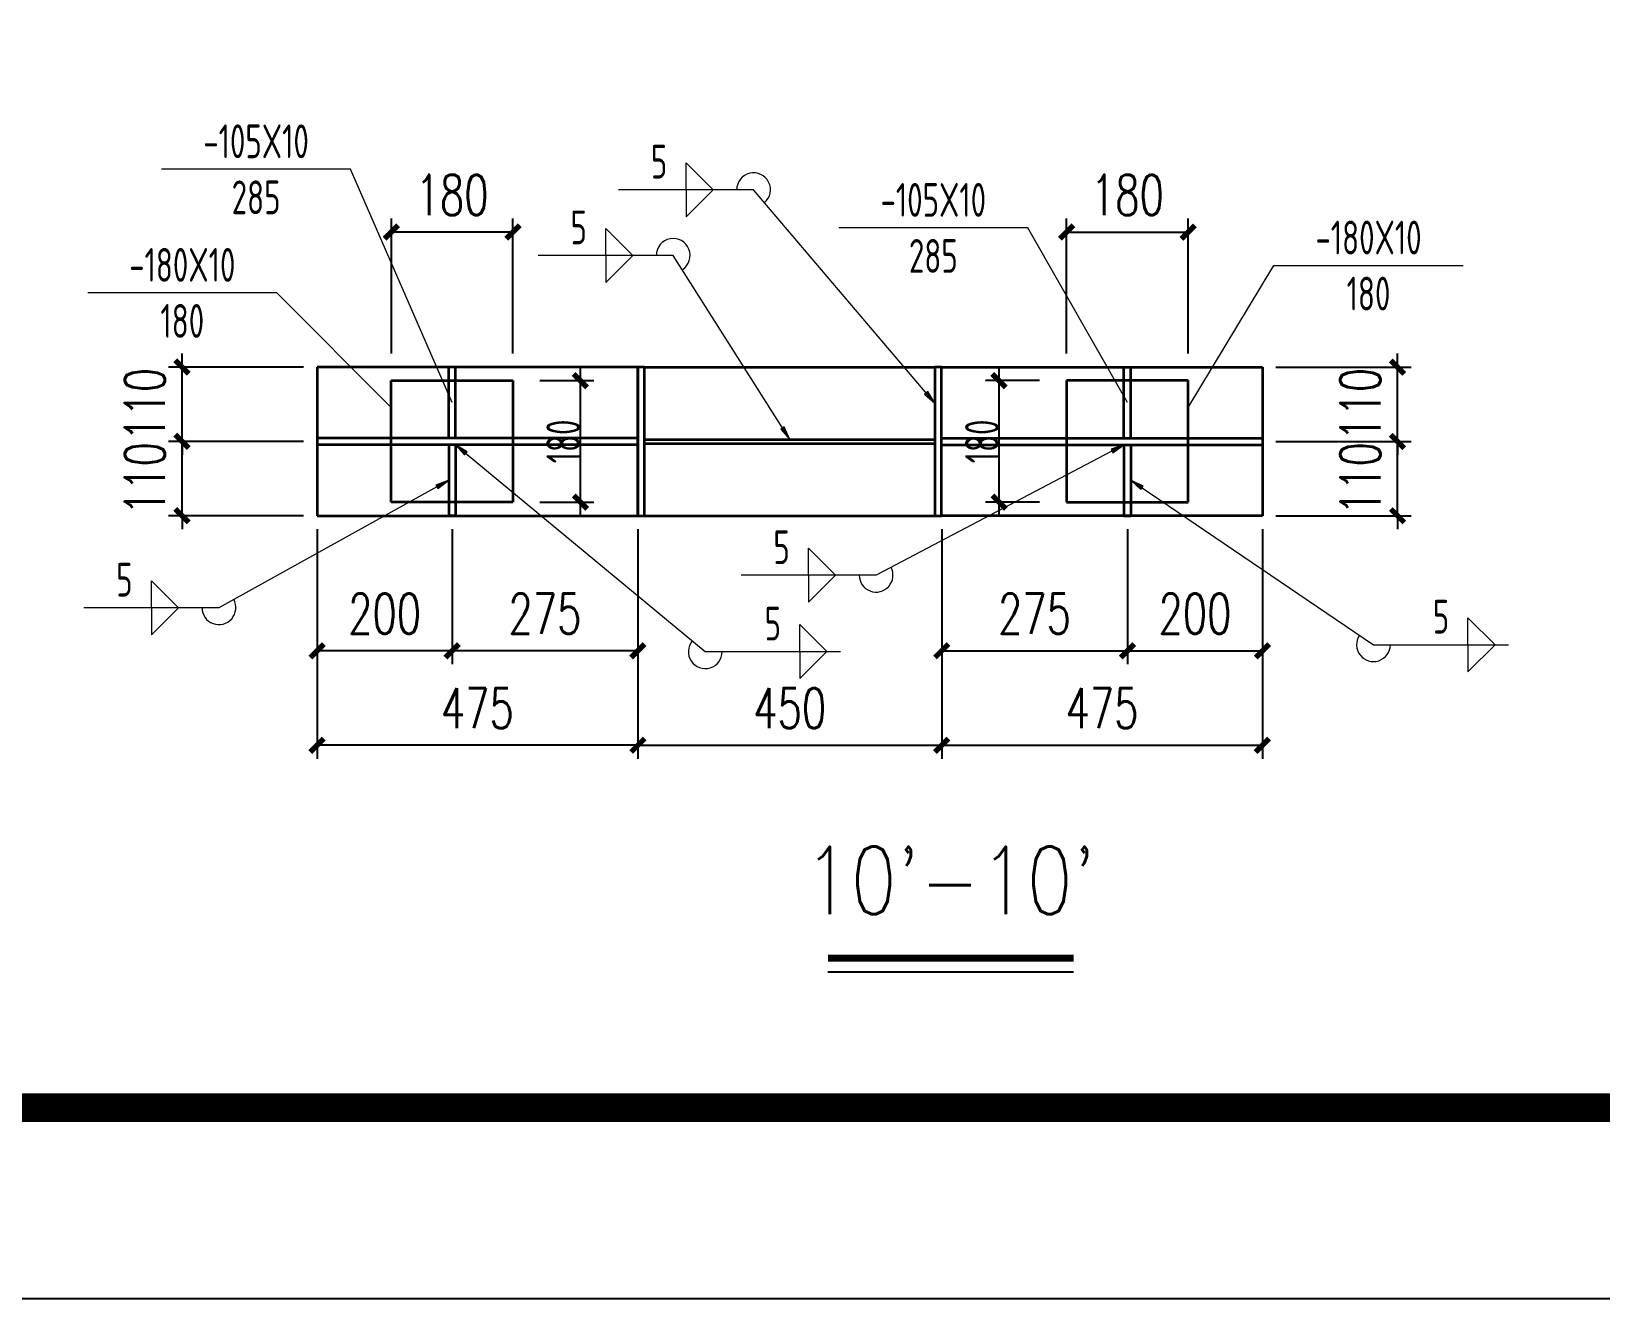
# Model space of a CAD drawing. Extents: x -33967 to 1773478, y -1022458 to -784650.
# Drawn here: x 1714978 to 1726597, y -1022458 to -1013076 of the extents above; entities that cross this region are included whole.
import ezdxf
from ezdxf.enums import TextEntityAlignment as Align

# ---------------------------------------------------------------- set-up
doc = ezdxf.new("R2010")
doc.units = 0
doc.header["$LTSCALE"] = 1000
doc.header["$MEASUREMENT"] = 0
doc.linetypes.add('线型4', pattern=[250, 150, -100])
for name, color, linetype, lineweight in [('1002', 2, 'Continuous', 35), ('尺寸标注', 9, 'Continuous', 18), ('焊缝标注', 9, 'Continuous', 18), ('钢板标注', 9, 'Continuous', 18)]:
    doc.layers.add(name, color=color, linetype=linetype, lineweight=lineweight)
for name, color, linetype in [('ADIM', 3, 'Continuous'), ('GL', 150, 'Continuous'), ('PUB_TEXT', 7, 'Continuous'), ('PUB_TITLE', 4, 'Continuous')]:
    doc.layers.add(name, color=color, linetype=linetype)
doc.styles.add('_TCH_DIM_T3', font='SIMPLEX', dxfattribs={"width": 0.705882, "bigfont": 'GBCBIG'})
doc.styles.add('FromPkpm', font='Pkpmeng', dxfattribs={"width": 0.7, "bigfont": 'Pkpmchn'})
doc.styles.add('PkpmHz', font='Pkpmeng', dxfattribs={"width": 0.7, "bigfont": 'hztxt'})
doc.styles.add('SIM-TSSC', font='simplex.shx', dxfattribs={"width": 0.8, "bigfont": 'tssdchn.shx'})
doc.dimstyles.new('Pkpm_1.00', dxfattribs={"dimtxt": 2.5, "dimasz": 100, "dimexe": 250, "dimexo": 0.0625, "dimgap": 2, "dimtad": 1, "dimdec": 0, "dimrnd": 5, "dimzin": 0, "dimdsep": 46, "dimtxsty": 'PkpmHz', "dimblk1": 'ARCHTICK', "dimblk2": 'ARCHTICK', "dimsah": 1, "dimcen": 0.09, "dimadec": 0, "dimazin": 0, "dimtfac": 1, "dimtdec": 0, "dimtmove": 2, "dimatfit": 1, "dimfxl": 1, "dimtolj": 1, "dimtzin": 0, "dimarcsym": 0})
doc.dimstyles.new('TCH_100_5', dxfattribs={"dimtxt": 297.5, "dimasz": 100, "dimexe": 100, "dimexo": 100, "dimgap": 126.25, "dimtad": 1, "dimdec": 0, "dimlfac": 0.2, "dimzin": 0, "dimdsep": 46, "dimtxsty": '_TCH_DIM_T3', "dimblk": 'ARCHTICK', "dimcen": 0.09, "dimclrd": 126, "dimclre": 126, "dimclrt": 7, "dimazin": 2, "dimtfac": 1, "dimtdec": 0, "dimtix": 1, "dimtmove": 2, "dimatfit": 3, "dimfxl": 1, "dimtolj": 1, "dimtzin": 0, "dimarcsym": 0})

# ---------------------------------------------------------------- blocks, each defined once
blk = doc.blocks.new('_ArchTick')
at = {"color": 0, "linetype": 'ByBlock', "const_width": 0.4}
blk.add_lwpolyline([(-0.5, -0.5), (0.5, 0.5)], dxfattribs=at)
blk = doc.blocks.new('*D526')
at = {"layer": 'Defpoints', "color": 0, "transparency": 16777216}
for p in [(1723543, -1014562), (1722643, -1015562), (1723543, -1015562)]:
    blk.add_point(p, dxfattribs=at)
at = {"layer": 'GL', "color": 126, "lineweight": -2, "transparency": 16777216}
for p, q in [((1722643, -1015462), (1722643, -1014462)), ((1722643, -1014562), (1723543, -1014562)), ((1723543, -1015462), (1723543, -1014462))]:
    blk.add_line(p, q, dxfattribs=at)
at = {"layer": 'GL', "color": 126, "lineweight": -2, "transparency": 16777216, "xscale": 100, "yscale": 100, "zscale": 100, "rotation": 180}
blk.add_blockref('_ArchTick', (1722643, -1014562), dxfattribs=at)
at = {"layer": 'GL', "color": 126, "lineweight": -2, "transparency": 16777216, "xscale": 100, "yscale": 100, "zscale": 100}
blk.add_blockref('_ArchTick', (1723543, -1014562), dxfattribs=at)
at = {"layer": 'GL', "color": 7, "transparency": 16777216, "insert": (1723093, -1014287), "char_height": 297.5, "attachment_point": 5, "style": '_TCH_DIM_T3'}
blk.add_mtext('\\A1;180', dxfattribs=at)
blk = doc.blocks.new('*D527')
at = {"layer": 'Defpoints', "color": 0, "transparency": 16777216}
for p in [(1721718, -1016662), (1723093, -1016662), (1723093, -1017662)]:
    blk.add_point(p, dxfattribs=at)
at = {"layer": 'GL', "color": 126, "lineweight": -2, "transparency": 16777216}
for p, q in [((1721718, -1016762), (1721718, -1017762)), ((1723093, -1016762), (1723093, -1017762)), ((1721718, -1017662), (1723093, -1017662))]:
    blk.add_line(p, q, dxfattribs=at)
at = {"layer": 'GL', "color": 126, "lineweight": -2, "transparency": 16777216, "xscale": 100, "yscale": 100, "zscale": 100, "rotation": 180}
blk.add_blockref('_ArchTick', (1721718, -1017662), dxfattribs=at)
at = {"layer": 'GL', "color": 126, "lineweight": -2, "transparency": 16777216, "xscale": 100, "yscale": 100, "zscale": 100}
blk.add_blockref('_ArchTick', (1723093, -1017662), dxfattribs=at)
at = {"layer": 'GL', "color": 7, "transparency": 16777216, "insert": (1722405, -1017387), "char_height": 297.5, "attachment_point": 5, "style": '_TCH_DIM_T3'}
blk.add_mtext('\\A1;275', dxfattribs=at)
blk = doc.blocks.new('*D528')
at = {"layer": 'Defpoints', "color": 0, "transparency": 16777216}
for p in [(1723093, -1016662), (1724093, -1016662), (1724093, -1017662)]:
    blk.add_point(p, dxfattribs=at)
at = {"layer": 'GL', "color": 126, "lineweight": -2, "transparency": 16777216}
for p, q in [((1723093, -1016762), (1723093, -1017762)), ((1724093, -1016762), (1724093, -1017762)), ((1723093, -1017662), (1724093, -1017662))]:
    blk.add_line(p, q, dxfattribs=at)
at = {"layer": 'GL', "color": 126, "lineweight": -2, "transparency": 16777216, "xscale": 100, "yscale": 100, "zscale": 100, "rotation": 180}
blk.add_blockref('_ArchTick', (1723093, -1017662), dxfattribs=at)
at = {"layer": 'GL', "color": 126, "lineweight": -2, "transparency": 16777216, "xscale": 100, "yscale": 100, "zscale": 100}
blk.add_blockref('_ArchTick', (1724093, -1017662), dxfattribs=at)
at = {"layer": 'GL', "color": 7, "transparency": 16777216, "insert": (1723593, -1017387), "char_height": 297.5, "attachment_point": 5, "style": '_TCH_DIM_T3'}
blk.add_mtext('\\A1;200', dxfattribs=at)
blk = doc.blocks.new('*D529')
at = {"layer": 'Defpoints', "color": 0, "transparency": 16777216}
for p in [(1719468, -1016662), (1721718, -1016662), (1721718, -1018362)]:
    blk.add_point(p, dxfattribs=at)
at = {"layer": 'GL', "color": 126, "lineweight": -2, "transparency": 16777216}
for p, q in [((1719468, -1016762), (1719468, -1018462)), ((1721718, -1016762), (1721718, -1018462)), ((1719468, -1018362), (1721718, -1018362))]:
    blk.add_line(p, q, dxfattribs=at)
at = {"layer": 'GL', "color": 126, "lineweight": -2, "transparency": 16777216, "xscale": 100, "yscale": 100, "zscale": 100, "rotation": 180}
blk.add_blockref('_ArchTick', (1719468, -1018362), dxfattribs=at)
at = {"layer": 'GL', "color": 126, "lineweight": -2, "transparency": 16777216, "xscale": 100, "yscale": 100, "zscale": 100}
blk.add_blockref('_ArchTick', (1721718, -1018362), dxfattribs=at)
at = {"layer": 'GL', "color": 7, "transparency": 16777216, "insert": (1720593, -1018087), "char_height": 297.5, "attachment_point": 5, "style": '_TCH_DIM_T3'}
blk.add_mtext('\\A1;450', dxfattribs=at)
blk = doc.blocks.new('*D530')
at = {"layer": 'Defpoints', "color": 0, "transparency": 16777216}
for p in [(1721718, -1016662), (1724093, -1016662), (1724093, -1018362)]:
    blk.add_point(p, dxfattribs=at)
at = {"layer": 'GL', "color": 126, "lineweight": -2, "transparency": 16777216}
for p, q in [((1721718, -1016762), (1721718, -1018462)), ((1724093, -1016762), (1724093, -1018462)), ((1721718, -1018362), (1724093, -1018362))]:
    blk.add_line(p, q, dxfattribs=at)
at = {"layer": 'GL', "color": 126, "lineweight": -2, "transparency": 16777216, "xscale": 100, "yscale": 100, "zscale": 100, "rotation": 180}
blk.add_blockref('_ArchTick', (1721718, -1018362), dxfattribs=at)
at = {"layer": 'GL', "color": 126, "lineweight": -2, "transparency": 16777216, "xscale": 100, "yscale": 100, "zscale": 100}
blk.add_blockref('_ArchTick', (1724093, -1018362), dxfattribs=at)
at = {"layer": 'GL', "color": 7, "transparency": 16777216, "insert": (1722905, -1018087), "char_height": 297.5, "attachment_point": 5, "style": '_TCH_DIM_T3'}
blk.add_mtext('\\A1;475', dxfattribs=at)
blk = doc.blocks.new('*D531')
at = {"layer": 'Defpoints', "color": 0, "linetype": 'Continuous', "transparency": 16777216}
for p in [(1722143, -1015662), (1722643, -1015662), (1722643, -1016562)]:
    blk.add_point(p, dxfattribs=at)
at = {"layer": '尺寸标注', "color": 0, "linetype": 'Continuous', "lineweight": -2, "transparency": 16777216}
for p, q in [((1722143, -1016662), (1722143, -1015562)), ((1722443, -1015662), (1722043, -1015662)), ((1722443, -1016562), (1722043, -1016562))]:
    blk.add_line(p, q, dxfattribs=at)
at = {"layer": '尺寸标注', "color": 0, "linetype": 'Continuous', "lineweight": -2, "transparency": 16777216, "xscale": 100, "yscale": 100, "zscale": 100}
for p, rotation in [((1722143, -1015662), 90), ((1722143, -1016562), 270)]:
    blk.add_blockref('_ArchTick', p, dxfattribs=dict(at, rotation=rotation))
at = {"layer": '尺寸标注', "color": 0, "linetype": 'Continuous', "lineweight": 18, "transparency": 16777216, "insert": (1722016, -1016112), "char_height": 250, "attachment_point": 5, "rotation": 90, "style": 'PkpmHz'}
blk.add_mtext('\\A1;180', dxfattribs=at)
blk = doc.blocks.new('*D532')
at = {"layer": 'Defpoints', "color": 0, "transparency": 16777216}
for p in [(1724093, -1016112), (1725093, -1016112), (1724093, -1016662)]:
    blk.add_point(p, dxfattribs=at)
at = {"layer": 'GL', "color": 126, "lineweight": -2, "transparency": 16777216}
for p, q in [((1725093, -1016112), (1725093, -1016012)), ((1724193, -1016112), (1725193, -1016112)), ((1725093, -1016662), (1725093, -1016112)), ((1724193, -1016662), (1725193, -1016662)), ((1725093, -1016662), (1725093, -1016762))]:
    blk.add_line(p, q, dxfattribs=at)
at = {"layer": 'GL', "color": 126, "lineweight": -2, "transparency": 16777216, "xscale": 100, "yscale": 100, "zscale": 100}
for p, rotation in [((1725093, -1016112), 270), ((1725093, -1016662), 90)]:
    blk.add_blockref('_ArchTick', p, dxfattribs=dict(at, rotation=rotation))
at = {"layer": 'GL', "color": 7, "transparency": 16777216, "insert": (1724818, -1016387), "char_height": 297.5, "attachment_point": 5, "rotation": 90, "style": '_TCH_DIM_T3'}
blk.add_mtext('\\A1;110', dxfattribs=at)
blk = doc.blocks.new('*D533')
at = {"layer": 'Defpoints', "color": 0, "transparency": 16777216}
for p in [(1724093, -1015562), (1725093, -1015562), (1724093, -1016112)]:
    blk.add_point(p, dxfattribs=at)
at = {"layer": 'GL', "color": 126, "lineweight": -2, "transparency": 16777216}
for p, q in [((1725093, -1015562), (1725093, -1015462)), ((1724193, -1015562), (1725193, -1015562)), ((1725093, -1016112), (1725093, -1015562)), ((1724193, -1016112), (1725193, -1016112)), ((1725093, -1016112), (1725093, -1016212))]:
    blk.add_line(p, q, dxfattribs=at)
at = {"layer": 'GL', "color": 126, "lineweight": -2, "transparency": 16777216, "xscale": 100, "yscale": 100, "zscale": 100}
for p, rotation in [((1725093, -1015562), 270), ((1725093, -1016112), 90)]:
    blk.add_blockref('_ArchTick', p, dxfattribs=dict(at, rotation=rotation))
at = {"layer": 'GL', "color": 7, "transparency": 16777216, "insert": (1724818, -1015837), "char_height": 297.5, "attachment_point": 5, "rotation": 90, "style": '_TCH_DIM_T3'}
blk.add_mtext('\\A1;110', dxfattribs=at)
blk = doc.blocks.new('*D534')
at = {"layer": 'Defpoints', "color": 0, "transparency": 16777216}
for p in [(1717643, -1014562), (1717643, -1015562), (1718543, -1015562)]:
    blk.add_point(p, dxfattribs=at)
at = {"layer": 'GL', "color": 126, "lineweight": -2, "transparency": 16777216}
for p, q in [((1717643, -1015462), (1717643, -1014462)), ((1718543, -1014562), (1717643, -1014562)), ((1718543, -1015462), (1718543, -1014462))]:
    blk.add_line(p, q, dxfattribs=at)
at = {"layer": 'GL', "color": 126, "lineweight": -2, "transparency": 16777216, "xscale": 100, "yscale": 100, "zscale": 100, "rotation": 180}
blk.add_blockref('_ArchTick', (1717643, -1014562), dxfattribs=at)
at = {"layer": 'GL', "color": 126, "lineweight": -2, "transparency": 16777216, "xscale": 100, "yscale": 100, "zscale": 100}
blk.add_blockref('_ArchTick', (1718543, -1014562), dxfattribs=at)
at = {"layer": 'GL', "color": 7, "transparency": 16777216, "insert": (1718093, -1014287), "char_height": 297.5, "attachment_point": 5, "style": '_TCH_DIM_T3'}
blk.add_mtext('\\A1;180', dxfattribs=at)
blk = doc.blocks.new('*D535')
at = {"layer": 'Defpoints', "color": 0, "transparency": 16777216}
for p in [(1718093, -1016662), (1719468, -1016662), (1718093, -1017662)]:
    blk.add_point(p, dxfattribs=at)
at = {"layer": 'GL', "color": 126, "lineweight": -2, "transparency": 16777216}
for p, q in [((1718093, -1016762), (1718093, -1017762)), ((1719468, -1016762), (1719468, -1017762)), ((1719468, -1017662), (1718093, -1017662))]:
    blk.add_line(p, q, dxfattribs=at)
at = {"layer": 'GL', "color": 126, "lineweight": -2, "transparency": 16777216, "xscale": 100, "yscale": 100, "zscale": 100, "rotation": 180}
blk.add_blockref('_ArchTick', (1718093, -1017662), dxfattribs=at)
at = {"layer": 'GL', "color": 126, "lineweight": -2, "transparency": 16777216, "xscale": 100, "yscale": 100, "zscale": 100}
blk.add_blockref('_ArchTick', (1719468, -1017662), dxfattribs=at)
at = {"layer": 'GL', "color": 7, "transparency": 16777216, "insert": (1718780, -1017387), "char_height": 297.5, "attachment_point": 5, "style": '_TCH_DIM_T3'}
blk.add_mtext('\\A1;275', dxfattribs=at)
blk = doc.blocks.new('*D536')
at = {"layer": 'Defpoints', "color": 0, "transparency": 16777216}
for p in [(1717093, -1016662), (1718093, -1016662), (1717093, -1017662)]:
    blk.add_point(p, dxfattribs=at)
at = {"layer": 'GL', "color": 126, "lineweight": -2, "transparency": 16777216}
for p, q in [((1717093, -1016762), (1717093, -1017762)), ((1718093, -1016762), (1718093, -1017762)), ((1718093, -1017662), (1717093, -1017662))]:
    blk.add_line(p, q, dxfattribs=at)
at = {"layer": 'GL', "color": 126, "lineweight": -2, "transparency": 16777216, "xscale": 100, "yscale": 100, "zscale": 100, "rotation": 180}
blk.add_blockref('_ArchTick', (1717093, -1017662), dxfattribs=at)
at = {"layer": 'GL', "color": 126, "lineweight": -2, "transparency": 16777216, "xscale": 100, "yscale": 100, "zscale": 100}
blk.add_blockref('_ArchTick', (1718093, -1017662), dxfattribs=at)
at = {"layer": 'GL', "color": 7, "transparency": 16777216, "insert": (1717593, -1017387), "char_height": 297.5, "attachment_point": 5, "style": '_TCH_DIM_T3'}
blk.add_mtext('\\A1;200', dxfattribs=at)
blk = doc.blocks.new('*D537')
at = {"layer": 'Defpoints', "color": 0, "transparency": 16777216}
for p in [(1717093, -1016662), (1719468, -1016662), (1717093, -1018362)]:
    blk.add_point(p, dxfattribs=at)
at = {"layer": 'GL', "color": 126, "lineweight": -2, "transparency": 16777216}
for p, q in [((1717093, -1016762), (1717093, -1018462)), ((1719468, -1016762), (1719468, -1018462)), ((1719468, -1018362), (1717093, -1018362))]:
    blk.add_line(p, q, dxfattribs=at)
at = {"layer": 'GL', "color": 126, "lineweight": -2, "transparency": 16777216, "xscale": 100, "yscale": 100, "zscale": 100, "rotation": 180}
blk.add_blockref('_ArchTick', (1717093, -1018362), dxfattribs=at)
at = {"layer": 'GL', "color": 126, "lineweight": -2, "transparency": 16777216, "xscale": 100, "yscale": 100, "zscale": 100}
blk.add_blockref('_ArchTick', (1719468, -1018362), dxfattribs=at)
at = {"layer": 'GL', "color": 7, "transparency": 16777216, "insert": (1718280, -1018087), "char_height": 297.5, "attachment_point": 5, "style": '_TCH_DIM_T3'}
blk.add_mtext('\\A1;475', dxfattribs=at)
blk = doc.blocks.new('*D538')
at = {"layer": 'Defpoints', "color": 0, "linetype": 'Continuous', "transparency": 16777216}
for p in [(1718543, -1015662), (1719043, -1015662), (1718543, -1016562)]:
    blk.add_point(p, dxfattribs=at)
at = {"layer": '尺寸标注', "color": 0, "linetype": 'Continuous', "lineweight": -2, "transparency": 16777216}
for p, q in [((1719043, -1016662), (1719043, -1015562)), ((1718743, -1015662), (1719143, -1015662)), ((1718743, -1016562), (1719143, -1016562))]:
    blk.add_line(p, q, dxfattribs=at)
at = {"layer": '尺寸标注', "color": 0, "linetype": 'Continuous', "lineweight": -2, "transparency": 16777216, "xscale": 100, "yscale": 100, "zscale": 100}
for p, rotation in [((1719043, -1015662), 90), ((1719043, -1016562), 270)]:
    blk.add_blockref('_ArchTick', p, dxfattribs=dict(at, rotation=rotation))
at = {"layer": '尺寸标注', "color": 0, "linetype": 'Continuous', "lineweight": 18, "transparency": 16777216, "insert": (1718916, -1016112), "char_height": 250, "attachment_point": 5, "rotation": 90, "style": 'PkpmHz'}
blk.add_mtext('\\A1;180', dxfattribs=at)
blk = doc.blocks.new('*D539')
at = {"layer": 'Defpoints', "color": 0, "transparency": 16777216}
for p in [(1716093, -1016112), (1717093, -1016112), (1717093, -1016662)]:
    blk.add_point(p, dxfattribs=at)
at = {"layer": 'GL', "color": 126, "lineweight": -2, "transparency": 16777216}
for p, q in [((1716093, -1016112), (1716093, -1016012)), ((1716993, -1016112), (1715993, -1016112)), ((1716093, -1016662), (1716093, -1016112)), ((1716993, -1016662), (1715993, -1016662)), ((1716093, -1016662), (1716093, -1016762))]:
    blk.add_line(p, q, dxfattribs=at)
at = {"layer": 'GL', "color": 126, "lineweight": -2, "transparency": 16777216, "xscale": 100, "yscale": 100, "zscale": 100}
for p, rotation in [((1716093, -1016112), 270), ((1716093, -1016662), 90)]:
    blk.add_blockref('_ArchTick', p, dxfattribs=dict(at, rotation=rotation))
at = {"layer": 'GL', "color": 7, "transparency": 16777216, "insert": (1715818, -1016387), "char_height": 297.5, "attachment_point": 5, "rotation": 90, "style": '_TCH_DIM_T3'}
blk.add_mtext('\\A1;110', dxfattribs=at)
blk = doc.blocks.new('*D540')
at = {"layer": 'Defpoints', "color": 0, "transparency": 16777216}
for p in [(1716093, -1015562), (1717093, -1015562), (1717093, -1016112)]:
    blk.add_point(p, dxfattribs=at)
at = {"layer": 'GL', "color": 126, "lineweight": -2, "transparency": 16777216}
for p, q in [((1716093, -1015562), (1716093, -1015462)), ((1716993, -1015562), (1715993, -1015562)), ((1716093, -1016112), (1716093, -1015562)), ((1716993, -1016112), (1715993, -1016112)), ((1716093, -1016112), (1716093, -1016212))]:
    blk.add_line(p, q, dxfattribs=at)
at = {"layer": 'GL', "color": 126, "lineweight": -2, "transparency": 16777216, "xscale": 100, "yscale": 100, "zscale": 100}
for p, rotation in [((1716093, -1015562), 270), ((1716093, -1016112), 90)]:
    blk.add_blockref('_ArchTick', p, dxfattribs=dict(at, rotation=rotation))
at = {"layer": 'GL', "color": 7, "transparency": 16777216, "insert": (1715818, -1015837), "char_height": 297.5, "attachment_point": 5, "rotation": 90, "style": '_TCH_DIM_T3'}
blk.add_mtext('\\A1;110', dxfattribs=at)

msp = doc.modelspace()

# ---------------------------------------------------------------- hatches: boundary and pattern name
at = {"layer": '焊缝标注', "transparency": 33554687}
for points in [[(1721667.6, -1015829.4), (1721614.4, -1015743.5), (1721591.5, -1015762.9)], [(1720592.6, -1016096.9), (1720551.8, -1016004.4), (1720526.5, -1016020.5)], [(1718117.6, -1016136.9), (1718185.1, -1016212.3), (1718204.2, -1016189.1)], [(1723067.6, -1016136.9), (1722972.1, -1016170.2), (1722986.1, -1016196.8)], [(1718067.6, -1016399.4), (1717972.9, -1016434.8), (1717987.5, -1016461.1)], [(1723117.6, -1016399.4), (1723192, -1016467.9), (1723208.8, -1016443.1)]]:
    msp.add_hatch(color=256, dxfattribs=at).paths.add_polyline_path(points)

# ---------------------------------------------------------------- linework, layer by layer
at = {"layer": '1002', "lineweight": 35}
for p, q in [((1719467.6, -1015561.9), (1717092.6, -1015561.9)), ((1717092.6, -1015561.9), (1717092.6, -1016661.9)), ((1719467.6, -1016661.9), (1719467.6, -1015561.9)), ((1719517.6, -1015561.9), (1721667.6, -1015561.9)), ((1721717.6, -1015561.9), (1724092.6, -1015561.9)), ((1721717.6, -1016661.9), (1721717.6, -1015561.9)), ((1724092.6, -1015561.9), (1724092.6, -1016661.9)), ((1717642.6, -1016561.9), (1717642.6, -1015661.9)), ((1717642.6, -1015661.9), (1718542.6, -1015661.9)), ((1718542.6, -1015661.9), (1718542.6, -1016561.9)), ((1723542.6, -1015661.9), (1722642.6, -1015661.9)), ((1722642.6, -1015661.9), (1722642.6, -1016561.9)), ((1723542.6, -1016561.9), (1723542.6, -1015661.9)), ((1719517.6, -1016095.9), (1719518.6, -1016096.9)), ((1719517.6, -1016127.9), (1719518.6, -1016126.9)), ((1721667.6, -1016095.9), (1721666.6, -1016096.9)), ((1721667.6, -1016127.9), (1721666.6, -1016126.9)), ((1717092.6, -1016661.9), (1719467.6, -1016661.9)), ((1718542.6, -1016561.9), (1717642.6, -1016561.9)), ((1719517.6, -1016661.9), (1721667.6, -1016661.9)), ((1724092.6, -1016661.9), (1721717.6, -1016661.9)), ((1722642.6, -1016561.9), (1723542.6, -1016561.9))]:
    msp.add_line(p, q, dxfattribs=at)
at = {"layer": 'ADIM', "const_width": 50}
msp.add_lwpolyline([(1720876, -1019938), (1722694.6, -1019938)], dxfattribs=at)
at = {"layer": 'ADIM'}
msp.add_lwpolyline([(1720876, -1020038), (1722694.6, -1020038)], dxfattribs=at)
at = {"layer": 'PUB_TITLE'}
msp.add_lwpolyline([(1654677.7, -1022458.4), (1773477.7, -1022458.4), (1773477.7, -938458.4), (1654677.7, -938458.4)], close=True, dxfattribs=at)
at = {"layer": 'PUB_TITLE', "const_width": 212.1}
msp.add_lwpolyline([(1657498, -1021044.2), (1657498, -939872.6), (1771477.7, -939872.6), (1771477.7, -1021044.2)], close=True, dxfattribs=at)
at = {"layer": '尺寸标注', "color": 3, "lineweight": 35}
for p, q in [((1719517.6, -1015561.9), (1719467.6, -1015561.9)), ((1719467.6, -1015561.9), (1719467.6, -1016661.9)), ((1719517.6, -1016661.9), (1719517.6, -1015561.9)), ((1721717.6, -1015561.9), (1721667.6, -1015561.9)), ((1721667.6, -1015561.9), (1721667.6, -1016661.9)), ((1721717.6, -1016661.9), (1721717.6, -1015561.9)), ((1719517.6, -1016096.9), (1721667.6, -1016096.9)), ((1719517.6, -1016126.9), (1721667.6, -1016126.9)), ((1719467.6, -1016661.9), (1719517.6, -1016661.9)), ((1721667.6, -1016661.9), (1721717.6, -1016661.9))]:
    msp.add_line(p, q, dxfattribs=at)
at = {"layer": '焊缝标注', "lineweight": 18}
for p, q in [((1720025.2, -1014248.2), (1719825.2, -1014048.2)), ((1719825.2, -1014248.2), (1719825.2, -1014048.2)), ((1720325.2, -1014248.2), (1719325.2, -1014248.2)), ((1720025.2, -1014248.2), (1719825.2, -1014448.2)), ((1719825.2, -1014248.2), (1719825.2, -1014448.2)), ((1721667.6, -1015829.4), (1720325.2, -1014248.2)), ((1719430.4, -1014734.9), (1719230.4, -1014534.9)), ((1719230.4, -1014734.9), (1719230.4, -1014534.9)), ((1719730.4, -1014734.9), (1718730.4, -1014734.9)), ((1719430.4, -1014734.9), (1719230.4, -1014934.9)), ((1719230.4, -1014734.9), (1719230.4, -1014934.9)), ((1720592.6, -1016096.9), (1719730.4, -1014734.9)), ((1718117.6, -1016136.9), (1719967.5, -1017668.4)), ((1723067.6, -1016136.9), (1721232.3, -1017102.4)), ((1718067.6, -1016399.4), (1716366.1, -1017343.3)), ((1723117.6, -1016399.4), (1724914.7, -1017617.1)), ((1720932.3, -1017102.4), (1720732.3, -1016902.4)), ((1720732.3, -1017102.4), (1720732.3, -1016902.4)), ((1721232.3, -1017102.4), (1720232.3, -1017102.4)), ((1720932.3, -1017102.4), (1720732.3, -1017302.4)), ((1720732.3, -1017102.4), (1720732.3, -1017302.4)), ((1716066.1, -1017343.3), (1715866.1, -1017143.3)), ((1715866.1, -1017343.3), (1715866.1, -1017143.3)), ((1716366.1, -1017343.3), (1715366.1, -1017343.3)), ((1716066.1, -1017343.3), (1715866.1, -1017543.3)), ((1715866.1, -1017343.3), (1715866.1, -1017543.3)), ((1720667.5, -1017468.4), (1720867.5, -1017668.4)), ((1720667.5, -1017668.4), (1720667.5, -1017468.4)), ((1725614.7, -1017417.1), (1725814.7, -1017617.1)), ((1725614.7, -1017617.1), (1725614.7, -1017417.1)), ((1719967.5, -1017668.4), (1720967.5, -1017668.4)), ((1720667.5, -1017868.4), (1720867.5, -1017668.4)), ((1720667.5, -1017668.4), (1720667.5, -1017868.4)), ((1724914.7, -1017617.1), (1725914.7, -1017617.1)), ((1725614.7, -1017817.1), (1725814.7, -1017617.1)), ((1725614.7, -1017617.1), (1725614.7, -1017817.1))]:
    msp.add_line(p, q, dxfattribs=at)
at = {"layer": '焊缝标注', "color": 2, "linetype": '线型4', "lineweight": 35}
for p, q in [((1718067.6, -1016086.9), (1718067.6, -1015561.9)), ((1718117.6, -1015561.9), (1718067.6, -1015561.9)), ((1718117.6, -1016086.9), (1718117.6, -1015561.9)), ((1723067.6, -1016086.9), (1723067.6, -1015561.9)), ((1723067.6, -1015561.9), (1723117.6, -1015561.9)), ((1723117.6, -1016086.9), (1723117.6, -1015561.9)), ((1719467.6, -1016086.9), (1717092.6, -1016086.9)), ((1719467.6, -1016136.9), (1717092.6, -1016136.9)), ((1718067.6, -1016136.9), (1718067.6, -1016661.9)), ((1718117.6, -1016136.9), (1718117.6, -1016661.9)), ((1721717.6, -1016086.9), (1724092.6, -1016086.9)), ((1721717.6, -1016136.9), (1724092.6, -1016136.9)), ((1723067.6, -1016136.9), (1723067.6, -1016661.9)), ((1723117.6, -1016136.9), (1723117.6, -1016661.9)), ((1718117.6, -1016661.9), (1718067.6, -1016661.9)), ((1723067.6, -1016661.9), (1723117.6, -1016661.9))]:
    msp.add_line(p, q, dxfattribs=at)
at = {"layer": '焊缝标注', "linetype": 'Continuous'}
for points in [[(1721667.6, -1015829.4), (1721614.4, -1015743.5), (1721591.5, -1015762.9)], [(1720592.6, -1016096.9), (1720551.8, -1016004.4), (1720526.5, -1016020.5)], [(1718117.6, -1016136.9), (1718185.1, -1016212.3), (1718204.2, -1016189.1)], [(1723067.6, -1016136.9), (1722972.1, -1016170.2), (1722986.1, -1016196.8)], [(1718067.6, -1016399.4), (1717972.9, -1016434.8), (1717987.5, -1016461.1)], [(1723117.6, -1016399.4), (1723192, -1016467.9), (1723208.8, -1016443.1)]]:
    msp.add_lwpolyline(points, close=True, dxfattribs=at)
at = {"layer": '焊缝标注', "lineweight": 18}
for centre, start, end in [((1720325.2, -1014248.2), 310.33081, 180), ((1719730.4, -1014734.9), 302.33759, 180), ((1721232.3, -1017102.4), 180, 27.7464), ((1716366.1, -1017343.3), 180, 29.01745), ((1719967.5, -1017668.4), 140.37909, 0), ((1724914.7, -1017617.1), 145.87848, 0)]:
    msp.add_arc(centre, 125, start, end, dxfattribs=at)
at = {"layer": '钢板标注', "lineweight": 18}
for p, q in [((1717341.4, -1014097.5), (1715941.4, -1014097.5)), ((1718092.6, -1015824.4), (1717341.4, -1014097.5)), ((1722355.9, -1014531.2), (1720955.9, -1014531.2)), ((1723092.6, -1015824.4), (1722355.9, -1014531.2)), ((1723542.6, -1015861.9), (1724178.3, -1014810.1)), ((1724178.3, -1014810.1), (1725578.3, -1014810.1)), ((1716795.1, -1015012.4), (1715395.1, -1015012.4)), ((1717642.6, -1015861.9), (1716795.1, -1015012.4))]:
    msp.add_line(p, q, dxfattribs=at)
at = {"layer": '钢板标注', "const_width": 0.1}
for points in [[(1718092.7, -1015824.4, 1), (1718092.6, -1015824.4, 1)], [(1723092.7, -1015824.4, 1), (1723092.6, -1015824.4, 1)], [(1717642.7, -1015861.9, 1), (1717642.6, -1015861.9, 1)], [(1723542.7, -1015861.9, 1), (1723542.6, -1015861.9, 1)]]:
    msp.add_lwpolyline(points, format="xyb", close=True, dxfattribs=at)

# ---------------------------------------------------------------- texts
at = {"layer": 'PUB_TEXT', "linetype": 'ByBlock', "transparency": 16777216, "style": 'SIM-TSSC', "width": 0.8}
msp.add_text("10'-10'", height=500, dxfattribs=at).set_placement((1721780.1, -1019361.9), align=Align.MIDDLE_CENTER)
at = {"layer": '焊缝标注', "lineweight": 25, "style": 'FromPkpm', "width": 0.7}
for p in [(1719625.2, -1014165.7), (1719030.4, -1014652.4), (1720532.3, -1017019.9), (1715666.1, -1017260.8), (1720467.5, -1017585.9), (1725414.7, -1017534.6)]:
    msp.add_text('5', height=250, dxfattribs=at).set_placement(p, align=Align.CENTER)
at = {"layer": '钢板标注', "lineweight": 25, "style": 'FromPkpm', "width": 0.7}
for s, p in [('-105X10', (1716641.4, -1014015)), ('-105X10', (1721655.9, -1014448.7)), ('-180X10', (1724878.3, -1014727.6)), ('-180X10', (1716095.1, -1014929.9))]:
    msp.add_text(s, height=250, dxfattribs=at).set_placement(p, align=Align.CENTER)
for s, p in [('285', (1716641.4, -1014180)), ('285', (1721655.9, -1014613.7)), ('180', (1724878.3, -1014892.6)), ('180', (1716095.1, -1015094.9))]:
    msp.add_text(s, height=250, dxfattribs=at).set_placement(p, align=Align.TOP_CENTER)

# ---------------------------------------------------------------- dimensions: what is measured, and where the dimension line sits
at = {"layer": 'GL'}
for base, p1, p2, text, picture, middle in [((1717642.6, -1014561.9), (1718542.6, -1015561.9), (1717642.6, -1015561.9), '180', '*D534', (1718092.6, -1014286.9)), ((1723542.6, -1014561.9), (1722642.6, -1015561.9), (1723542.6, -1015561.9), '180', '*D526', (1723092.6, -1014286.9)), ((1717092.6, -1017661.9), (1718092.6, -1016661.9), (1717092.6, -1016661.9), '200', '*D536', (1717592.6, -1017386.9)), ((1717092.6, -1018361.9), (1719467.6, -1016661.9), (1717092.6, -1016661.9), '475', '*D537', (1718280.1, -1018086.9)), ((1718092.6, -1017661.9), (1719467.6, -1016661.9), (1718092.6, -1016661.9), '275', '*D535', (1718780.1, -1017386.9)), ((1721717.6, -1018361.9), (1719467.6, -1016661.9), (1721717.6, -1016661.9), '450', '*D529', (1720592.6, -1018086.9)), ((1723092.6, -1017661.9), (1721717.6, -1016661.9), (1723092.6, -1016661.9), '275', '*D527', (1722405.1, -1017386.9)), ((1724092.6, -1018361.9), (1721717.6, -1016661.9), (1724092.6, -1016661.9), '475', '*D530', (1722905.1, -1018086.9)), ((1724092.6, -1017661.9), (1723092.6, -1016661.9), (1724092.6, -1016661.9), '200', '*D528', (1723592.6, -1017386.9))]:
    dim = msp.add_linear_dim(base=base, p1=p1, p2=p2, text=text, dimstyle='TCH_100_5', dxfattribs=at)
    dim.commit()
    dim.dimension.update_dxf_attribs({"geometry": picture, "text_midpoint": middle})
for base, p1, p2, picture, middle in [((1716092.6, -1015561.9), (1717092.6, -1016111.9), (1717092.6, -1015561.9), '*D540', (1715817.6, -1015836.9)), ((1725092.6, -1015561.9), (1724092.6, -1016111.9), (1724092.6, -1015561.9), '*D533', (1724817.6, -1015836.9)), ((1716092.6, -1016111.9), (1717092.6, -1016661.9), (1717092.6, -1016111.9), '*D539', (1715817.6, -1016386.9)), ((1725092.6, -1016111.9), (1724092.6, -1016661.9), (1724092.6, -1016111.9), '*D532', (1724817.6, -1016386.9))]:
    dim = msp.add_linear_dim(base=base, p1=p1, p2=p2, angle=90, text='110', dimstyle='TCH_100_5', dxfattribs=at)
    dim.commit()
    dim.dimension.update_dxf_attribs({"geometry": picture, "text_midpoint": middle})
at = {"layer": '尺寸标注', "linetype": 'Continuous', "lineweight": 18}
for base, p1, p2, picture, middle in [((1719042.6, -1015661.9), (1718542.6, -1016561.9), (1718542.6, -1015661.9), '*D538', (1718915.6, -1016111.9)), ((1722142.6, -1015661.9), (1722642.6, -1016561.9), (1722642.6, -1015661.9), '*D531', (1722015.6, -1016111.9))]:
    dim = msp.add_linear_dim(base=base, p1=p1, p2=p2, angle=90, text='180', dimstyle='Pkpm_1.00', override={"dimtxt": 250, "dimasz": 100, "dimexe": 100, "dimexo": 200, "dimtad": 1, "dimjust": 0, "dimtih": 0, "dimtoh": 0, "dimdle": 100, "dimtix": 1, "dimtmove": 0, "dimatfit": 3}, dxfattribs=at)
    dim.commit()
    dim.dimension.update_dxf_attribs({"geometry": picture, "text_midpoint": middle})

doc.saveas('drawing.dxf')
